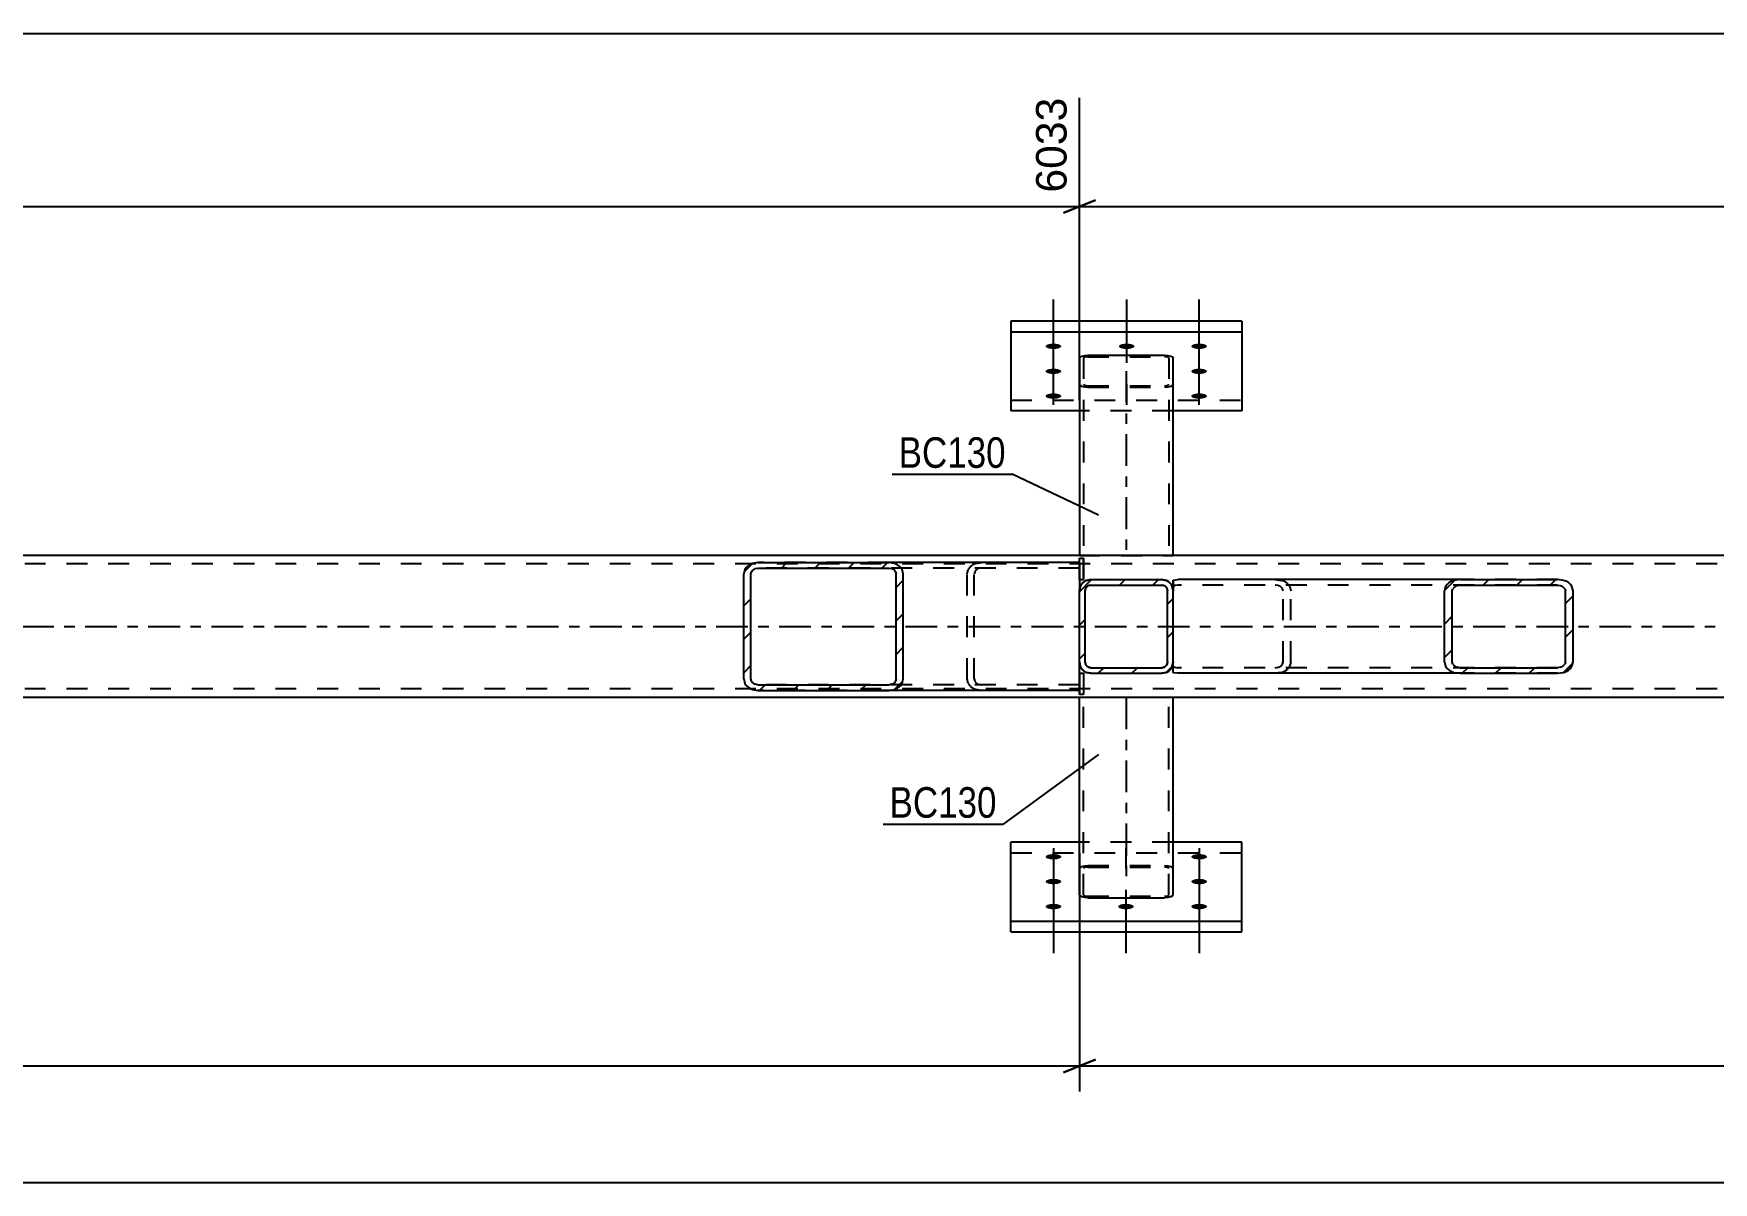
# Model space of a CAD drawing. Header units: millimetres. Extents: x -82 to 1107, y -634 to 207.
# Drawn here: x 260.1 to 417.7, y -399.3 to -291.4 of the extents above; entities that cross this region are included whole.
import ezdxf

# ---------------------------------------------------------------- set-up
doc = ezdxf.new("R2010")
doc.units = ezdxf.units.MM
doc.linetypes.add('DXK_LINE_DOT2', pattern=[3.9198, 1.9599, -1.9599])
doc.linetypes.add('DXK_LINE_DOT3', pattern=[5.9187, 2.979, -0.9799, 0.9799, -0.9799])
doc.styles.add('Arial', font='ARIAL.TTF', dxfattribs={"height": 0.2})
doc.styles.add('Arial Narrow', font='ARIALN.TTF', dxfattribs={"height": 0.2})

# ---------------------------------------------------------------- blocks, each defined once
blk = doc.blocks.new('Part-348435297-1966 - 1833')
at = {"color": 2, "linetype": 'Continuous'}
for p, q in [((358.19, -321.89), (358.25, -321.79)), ((358.19, -321.89), (358.19, -340.41)), ((358.25, -321.79), (358.43, -321.7)), ((358.43, -321.7), (358.69, -321.64)), ((358.69, -321.64), (358.99, -321.62)), ((358.99, -321.62), (366.19, -321.62)), ((366.19, -321.62), (366.5, -321.64)), ((366.5, -321.64), (366.76, -321.7)), ((366.76, -321.7), (366.93, -321.79)), ((366.93, -321.79), (366.99, -321.89)), ((366.99, -340.41), (366.99, -321.89))]:
    blk.add_line(p, q, dxfattribs=at)
at = {"color": 7, "linetype": 'DXK_LINE_DOT2'}
for p, q in [((358.62, -321.84), (358.59, -321.89)), ((358.59, -321.89), (358.59, -340.41)), ((358.71, -321.8), (358.62, -321.84)), ((358.84, -321.77), (358.71, -321.8)), ((358.99, -321.76), (358.84, -321.77)), ((358.99, -321.76), (366.19, -321.76)), ((366.35, -321.77), (366.19, -321.76)), ((366.48, -321.8), (366.35, -321.77)), ((366.56, -321.84), (366.48, -321.8)), ((366.59, -321.89), (366.56, -321.84)), ((366.59, -321.89), (366.59, -340.41)), ((358.25, -324.46), (358.19, -324.35)), ((358.43, -324.55), (358.25, -324.46)), ((358.69, -324.61), (358.43, -324.55)), ((358.59, -324.35), (358.62, -324.41)), ((358.62, -324.41), (358.71, -324.45)), ((358.99, -324.63), (358.69, -324.61)), ((358.71, -324.45), (358.84, -324.48)), ((358.84, -324.48), (358.99, -324.49)), ((358.99, -324.49), (366.19, -324.49)), ((366.19, -324.49), (366.35, -324.48)), ((366.5, -324.61), (366.19, -324.63)), ((366.35, -324.48), (366.48, -324.45)), ((366.48, -324.45), (366.5, -324.44)), ((366.5, -324.44), (366.56, -324.41)), ((366.76, -324.55), (366.5, -324.61)), ((366.56, -324.41), (366.59, -324.35)), ((366.93, -324.46), (366.76, -324.55)), ((366.99, -324.35), (366.93, -324.46)), ((358.99, -324.63), (366.19, -324.63)), ((358.19, -340.41), (366.99, -340.41))]:
    blk.add_line(p, q, dxfattribs=at)
at = {"color": 7, "linetype": 'DXK_LINE_DOT3'}
blk.add_line((362.59, -323.12), (362.59, -340.41), dxfattribs=at)
blk = doc.blocks.new('Part-348435297-1861 - 1833')
at = {"color": 2, "linetype": 'Continuous'}
for p, q in [((919.58, -340.41), (28.18, -340.41)), ((919.58, -353.75), (28.18, -353.75))]:
    blk.add_line(p, q, dxfattribs=at)
at = {"color": 7, "linetype": 'DXK_LINE_DOT2'}
for p, q in [((927.58, -341.21), (28.18, -341.21)), ((927.58, -352.95), (28.18, -352.95))]:
    blk.add_line(p, q, dxfattribs=at)
at = {"color": 7, "linetype": 'DXK_LINE_DOT3'}
blk.add_line((28.18, -347.08), (927.58, -347.08), dxfattribs=at)
blk = doc.blocks.new('Part-348435297-1938 - 1833')
at = {"color": 2, "linetype": 'Continuous'}
for p, q in [((351.76, -375.74), (351.76, -367.33)), ((358.19, -367.33), (351.76, -367.33)), ((373.43, -367.33), (366.99, -367.33)), ((373.43, -375.74), (373.43, -367.33)), ((351.76, -374.74), (373.43, -374.74)), ((351.76, -375.74), (373.43, -375.74))]:
    blk.add_line(p, q, dxfattribs=at)
at = {"color": 7, "linetype": 'DXK_LINE_DOT2'}
for p, q in [((351.76, -368.33), (373.43, -368.33)), ((366.99, -367.33), (358.19, -367.33))]:
    blk.add_line(p, q, dxfattribs=at)
blk = doc.blocks.new('Part-348435297-2014 - 1833')
at = {"color": 2, "linetype": 'Continuous'}
for p, q in [((358.19, -372.27), (358.19, -353.75)), ((366.99, -372.27), (366.99, -353.75)), ((358.25, -372.37), (358.19, -372.27)), ((358.43, -372.46), (358.25, -372.37)), ((358.69, -372.52), (358.43, -372.46)), ((358.99, -372.54), (358.69, -372.52)), ((358.99, -372.54), (366.19, -372.54)), ((366.5, -372.52), (366.19, -372.54)), ((366.76, -372.46), (366.5, -372.52)), ((366.93, -372.37), (366.76, -372.46)), ((366.99, -372.27), (366.93, -372.37))]:
    blk.add_line(p, q, dxfattribs=at)
at = {"color": 7, "linetype": 'DXK_LINE_DOT2'}
for p, q in [((366.99, -353.75), (358.19, -353.75)), ((358.59, -372.27), (358.59, -353.75)), ((366.59, -372.27), (366.59, -353.75)), ((358.19, -369.8), (358.25, -369.7)), ((358.25, -369.7), (358.43, -369.61)), ((358.43, -369.61), (358.69, -369.55)), ((358.62, -369.75), (358.59, -369.8)), ((358.71, -369.71), (358.62, -369.75)), ((358.69, -369.55), (358.99, -369.53)), ((358.84, -369.68), (358.71, -369.71)), ((358.99, -369.67), (358.84, -369.68)), ((358.99, -369.53), (366.19, -369.53)), ((358.99, -369.67), (366.19, -369.67)), ((366.19, -369.53), (366.5, -369.55)), ((366.35, -369.68), (366.19, -369.67)), ((366.48, -369.71), (366.35, -369.68)), ((366.48, -369.71), (366.5, -369.72)), ((366.5, -369.55), (366.76, -369.61)), ((366.5, -369.72), (366.56, -369.75)), ((366.59, -369.8), (366.56, -369.75)), ((366.76, -369.61), (366.93, -369.7)), ((366.93, -369.7), (366.99, -369.8)), ((358.59, -372.27), (358.62, -372.32)), ((358.62, -372.32), (358.71, -372.36)), ((358.71, -372.36), (358.84, -372.39)), ((358.84, -372.39), (358.99, -372.4)), ((358.99, -372.4), (366.19, -372.4)), ((366.19, -372.4), (366.35, -372.39)), ((366.35, -372.39), (366.48, -372.36)), ((366.48, -372.36), (366.56, -372.32)), ((366.56, -372.32), (366.59, -372.27))]:
    blk.add_line(p, q, dxfattribs=at)
at = {"color": 7, "linetype": 'DXK_LINE_DOT3'}
blk.add_line((362.59, -353.75), (362.59, -371.03), dxfattribs=at)
blk = doc.blocks.new('Bolt-348435297-2024 - 1833')
at = {"linetype": 'Continuous'}
for points in [[(355.76, -320.54), (355.91, -320.54), (356.06, -320.56), (356.19, -320.58), (356.3, -320.62), (356.39, -320.66), (356.46, -320.71), (356.49, -320.76), (356.49, -320.81), (356.46, -320.86), (356.39, -320.91), (356.3, -320.95), (356.19, -320.99), (356.06, -321.02), (355.91, -321.03), (355.76, -321.04), (355.61, -321.03), (355.46, -321.02), (355.33, -320.99), (355.21, -320.95), (355.12, -320.91), (355.06, -320.86), (355.03, -320.81), (355.03, -320.76), (355.06, -320.71), (355.12, -320.66), (355.21, -320.62), (355.33, -320.58), (355.46, -320.56), (355.61, -320.54)], [(362.63, -320.54), (362.78, -320.54), (362.92, -320.56), (363.06, -320.58), (363.17, -320.62), (363.26, -320.66), (363.32, -320.71), (363.36, -320.76), (363.36, -320.81), (363.32, -320.86), (363.26, -320.91), (363.17, -320.95), (363.06, -320.99), (362.92, -321.02), (362.78, -321.03), (362.63, -321.04), (362.47, -321.03), (362.33, -321.02), (362.19, -320.99), (362.08, -320.95), (361.99, -320.91), (361.93, -320.86), (361.9, -320.81), (361.9, -320.76), (361.93, -320.71), (361.99, -320.66), (362.08, -320.62), (362.19, -320.58), (362.33, -320.56), (362.47, -320.54)], [(369.43, -320.54), (369.58, -320.54), (369.72, -320.56), (369.86, -320.58), (369.97, -320.62), (370.06, -320.66), (370.12, -320.71), (370.16, -320.76), (370.16, -320.81), (370.12, -320.86), (370.06, -320.91), (369.97, -320.95), (369.86, -320.99), (369.72, -321.02), (369.58, -321.03), (369.43, -321.04), (369.27, -321.03), (369.13, -321.02), (368.99, -320.99), (368.88, -320.95), (368.79, -320.91), (368.73, -320.86), (368.7, -320.81), (368.7, -320.76), (368.73, -320.71), (368.79, -320.66), (368.88, -320.62), (368.99, -320.58), (369.13, -320.56), (369.27, -320.54)], [(355.76, -322.88), (355.91, -322.89), (356.06, -322.91), (356.19, -322.93), (356.3, -322.97), (356.39, -323.01), (356.46, -323.06), (356.49, -323.11), (356.49, -323.16), (356.46, -323.21), (356.39, -323.26), (356.3, -323.3), (356.19, -323.34), (356.06, -323.36), (355.91, -323.38), (355.76, -323.39), (355.61, -323.38), (355.46, -323.36), (355.33, -323.34), (355.21, -323.3), (355.12, -323.26), (355.06, -323.21), (355.03, -323.16), (355.03, -323.11), (355.06, -323.06), (355.12, -323.01), (355.21, -322.97), (355.33, -322.93), (355.46, -322.91), (355.61, -322.89)], [(369.43, -322.88), (369.58, -322.89), (369.72, -322.91), (369.86, -322.93), (369.97, -322.97), (370.06, -323.01), (370.12, -323.06), (370.16, -323.11), (370.16, -323.16), (370.12, -323.21), (370.06, -323.26), (369.97, -323.3), (369.86, -323.34), (369.72, -323.36), (369.58, -323.38), (369.43, -323.39), (369.27, -323.38), (369.13, -323.36), (368.99, -323.34), (368.88, -323.3), (368.79, -323.26), (368.73, -323.21), (368.7, -323.16), (368.7, -323.11), (368.73, -323.06), (368.79, -323.01), (368.88, -322.97), (368.99, -322.93), (369.13, -322.91), (369.27, -322.89)], [(355.76, -325.21), (355.91, -325.21), (356.06, -325.23), (356.19, -325.26), (356.3, -325.29), (356.39, -325.33), (356.46, -325.38), (356.49, -325.43), (356.49, -325.49), (356.46, -325.54), (356.39, -325.59), (356.3, -325.63), (356.19, -325.66), (356.06, -325.69), (355.91, -325.71), (355.76, -325.71), (355.61, -325.71), (355.46, -325.69), (355.33, -325.66), (355.21, -325.63), (355.12, -325.59), (355.06, -325.54), (355.03, -325.49), (355.03, -325.43), (355.06, -325.38), (355.12, -325.33), (355.21, -325.29), (355.33, -325.26), (355.46, -325.23), (355.61, -325.21)], [(369.43, -325.21), (369.58, -325.21), (369.72, -325.23), (369.86, -325.26), (369.97, -325.29), (370.06, -325.33), (370.12, -325.38), (370.16, -325.43), (370.16, -325.49), (370.12, -325.54), (370.06, -325.59), (369.97, -325.63), (369.86, -325.66), (369.72, -325.69), (369.58, -325.71), (369.43, -325.71), (369.27, -325.71), (369.13, -325.69), (368.99, -325.66), (368.88, -325.63), (368.79, -325.59), (368.73, -325.54), (368.7, -325.49), (368.7, -325.43), (368.73, -325.38), (368.79, -325.33), (368.88, -325.29), (368.99, -325.26), (369.13, -325.23), (369.27, -325.21)]]:
    blk.add_hatch(color=1, dxfattribs=at).paths.add_polyline_path(points)
at = {"color": 1, "linetype": 'Continuous'}
for p, q in [((355.76, -321.6), (355.76, -316.4)), ((362.63, -321.6), (362.63, -316.4)), ((369.43, -321.6), (369.43, -316.4)), ((355.76, -323.95), (355.76, -318.75)), ((369.43, -323.95), (369.43, -318.75)), ((355.76, -326.27), (355.76, -321.08)), ((369.43, -326.27), (369.43, -321.08))]:
    blk.add_line(p, q, dxfattribs=at)
at = {"color": 1, "linetype": 'DXK_LINE_DOT2'}
blk.add_line((362.63, -326.27), (362.63, -321.08), dxfattribs=at)
blk = doc.blocks.new('Part-348435297-1961 - 1833')
at = {"linetype": 'Continuous'}
h = blk.add_hatch(dxfattribs=at)
h.set_pattern_fill('', scale=0.7, style=0, pattern_type=0)
h.set_pattern_definition([(45, (340.8468, -352.9976), (-1.57154, 1.57154), [])])
h.paths.add_polyline_path([(340.34, -353.08), (340.85, -353), (341.28, -352.77), (341.57, -352.42), (341.67, -352.01), (341.67, -342.15), (341.57, -341.74), (341.28, -341.39), (340.85, -341.16), (340.34, -341.08), (328.04, -341.08), (327.53, -341.16), (327.1, -341.39), (326.81, -341.74), (326.71, -342.15), (326.71, -352.01), (326.81, -352.42), (327.1, -352.77), (327.53, -353), (328.04, -353.08)])
h.paths.add_polyline_path([(327.78, -352.5), (327.57, -352.39), (327.42, -352.22), (327.37, -352.01), (327.37, -342.15), (327.42, -341.94), (327.57, -341.77), (327.78, -341.65), (328.04, -341.61), (340.34, -341.61), (340.59, -341.65), (340.81, -341.77), (340.95, -341.94), (341, -342.15), (341, -352.01), (340.95, -352.22), (340.81, -352.39), (340.59, -352.5), (340.34, -352.55), (328.04, -352.55)])
at = {"color": 2, "linetype": 'Continuous'}
for p, q in [((326.81, -341.74), (326.71, -342.15)), ((327.37, -342.15), (327.42, -341.94)), ((328.04, -341.08), (327.53, -341.16)), ((327.78, -341.65), (328.04, -341.61)), ((328.04, -341.08), (340.34, -341.08)), ((328.04, -341.61), (340.34, -341.61)), ((358.19, -341.08), (340.34, -341.08)), ((340.85, -341.16), (340.34, -341.08)), ((340.34, -341.61), (340.59, -341.65)), ((340.95, -341.94), (341, -342.15)), ((341.67, -342.15), (341.57, -341.74)), ((326.71, -352.01), (326.71, -342.15)), ((327.37, -352.01), (327.37, -342.15)), ((341, -352.01), (341, -342.15)), ((341.67, -352.01), (341.67, -342.15)), ((358.19, -342.68), (358.19, -343.75)), ((358.19, -351.48), (358.19, -350.41)), ((326.71, -352.01), (326.81, -352.42)), ((327.42, -352.22), (327.37, -352.01)), ((328.04, -352.55), (327.78, -352.5)), ((328.04, -352.55), (340.34, -352.55)), ((340.59, -352.5), (340.34, -352.55)), ((341, -352.01), (340.95, -352.22)), ((341.57, -352.42), (341.67, -352.01)), ((327.53, -353), (328.04, -353.08)), ((328.04, -353.08), (340.34, -353.08)), ((340.34, -353.08), (340.85, -353)), ((358.19, -353.08), (340.34, -353.08))]:
    blk.add_line(p, q, dxfattribs=at)
at = {"color": 7, "linetype": 'DXK_LINE_DOT2'}
for p, q in [((340.34, -341.08), (328.04, -341.08)), ((358.19, -341.61), (328.04, -341.61)), ((347.67, -342.15), (347.77, -341.74)), ((348.38, -341.94), (348.33, -342.15)), ((348.49, -341.16), (349, -341.08)), ((349, -341.61), (348.74, -341.65)), ((358.19, -341.08), (358.19, -341.61)), ((358.19, -341.39), (358.19, -342.68)), ((347.67, -352.01), (347.67, -342.15)), ((348.33, -352.01), (348.33, -342.15)), ((358.19, -350.41), (358.19, -343.75)), ((358.19, -352.55), (328.04, -352.55)), ((347.77, -352.42), (347.67, -352.01)), ((348.33, -352.01), (348.38, -352.22)), ((348.74, -352.5), (349, -352.55)), ((358.19, -353.08), (358.19, -351.48)), ((340.34, -353.08), (328.04, -353.08)), ((349, -353.08), (348.49, -353))]:
    blk.add_line(p, q, dxfattribs=at)
at = {"color": 2, "linetype": 'Continuous'}
for centre, radius, start, end in [((327.88, -342.34), 1.23, 106.7172, 150.7482), ((327.96, -342.24), 0.615, 106.7172, 150.7482), ((340.42, -342.24), 0.615, 29.2518, 73.2828), ((340.49, -342.34), 1.23, 29.2518, 73.2828), ((327.88, -351.82), 1.23, 209.2518, 253.2828), ((327.96, -351.92), 0.615, 209.2518, 253.2828), ((340.42, -351.92), 0.615, 286.7172, 330.7482), ((340.49, -351.82), 1.23, 286.7172, 330.7482)]:
    blk.add_arc(centre, radius, start, end, dxfattribs=at)
at = {"color": 7, "linetype": 'DXK_LINE_DOT2'}
for centre, radius, start, end in [((348.84, -342.34), 1.23, 106.7172, 150.7482), ((348.92, -342.24), 0.615, 106.7172, 150.7482), ((348.84, -351.82), 1.23, 209.2518, 253.2828), ((348.92, -351.92), 0.615, 209.2518, 253.2828)]:
    blk.add_arc(centre, radius, start, end, dxfattribs=at)
blk = doc.blocks.new('Part-348435297-1915 - 1833')
at = {"color": 2, "linetype": 'Continuous'}
for p, q in [((373.43, -318.42), (351.76, -318.42)), ((351.76, -318.42), (351.76, -326.83)), ((351.76, -319.42), (373.43, -319.42)), ((373.43, -318.42), (373.43, -326.83)), ((358.19, -326.83), (351.76, -326.83)), ((373.43, -326.83), (366.99, -326.83))]:
    blk.add_line(p, q, dxfattribs=at)
at = {"color": 7, "linetype": 'DXK_LINE_DOT2'}
for p, q in [((351.76, -325.83), (373.43, -325.83)), ((366.99, -326.83), (358.19, -326.83))]:
    blk.add_line(p, q, dxfattribs=at)
blk = doc.blocks.new('Part-348435297-1951 - 1833')
at = {"linetype": 'Continuous'}
h = blk.add_hatch(dxfattribs=at)
h.set_pattern_fill('', scale=0.7, style=0, pattern_type=0)
h.set_pattern_definition([(45, (366.3362, -351.3976), (-1.57154, 1.57154), [])])
h.paths.add_polyline_path([(365.93, -351.48), (366.34, -351.4), (366.68, -351.17), (366.91, -350.82), (366.99, -350.41), (366.99, -343.75), (366.91, -343.34), (366.68, -342.99), (366.34, -342.76), (365.93, -342.68), (359.26, -342.68), (358.85, -342.76), (358.51, -342.99), (358.28, -343.34), (358.19, -343.75), (358.19, -350.41), (358.28, -350.82), (358.51, -351.17), (358.85, -351.4), (359.26, -351.48)])
h.paths.add_polyline_path([(359.06, -350.9), (358.88, -350.79), (358.77, -350.62), (358.73, -350.41), (358.73, -343.75), (358.77, -343.54), (358.88, -343.37), (359.06, -343.25), (359.26, -343.21), (365.93, -343.21), (366.13, -343.25), (366.31, -343.37), (366.42, -343.54), (366.46, -343.75), (366.46, -350.41), (366.42, -350.62), (366.31, -350.79), (366.13, -350.9), (365.93, -350.95), (359.26, -350.95)])
at = {"color": 7, "linetype": 'DXK_LINE_DOT2'}
for p, q in [((358.19, -343.75), (358.28, -343.34)), ((358.85, -342.76), (359.26, -342.68)), ((359.26, -343.21), (359.06, -343.25)), ((359.26, -342.68), (365.93, -342.68)), ((359.26, -343.21), (365.93, -343.21)), ((365.93, -342.68), (366.34, -342.76)), ((366.13, -343.25), (365.93, -343.21)), ((366.91, -343.34), (366.99, -343.75)), ((358.19, -350.41), (358.19, -343.75)), ((358.77, -343.54), (358.73, -343.75)), ((358.73, -350.41), (358.73, -343.75)), ((366.46, -343.75), (366.42, -343.54)), ((366.46, -350.41), (366.46, -343.75)), ((366.99, -350.41), (366.99, -343.75)), ((358.28, -350.82), (358.19, -350.41)), ((358.73, -350.41), (358.77, -350.62)), ((359.26, -351.48), (358.85, -351.4)), ((359.06, -350.9), (359.26, -350.95)), ((359.26, -350.95), (365.93, -350.95)), ((365.93, -350.95), (366.13, -350.9)), ((366.34, -351.4), (365.93, -351.48)), ((366.42, -350.62), (366.46, -350.41)), ((366.99, -350.41), (366.91, -350.82)), ((359.26, -351.48), (365.93, -351.48))]:
    blk.add_line(p, q, dxfattribs=at)
at = {"color": 2, "linetype": 'Continuous'}
for p, q in [((358.28, -343.34), (358.19, -343.75)), ((359.26, -342.68), (358.85, -342.76)), ((359.06, -343.25), (359.26, -343.21)), ((359.26, -342.68), (365.93, -342.68)), ((359.26, -343.21), (365.93, -343.21)), ((366.34, -342.76), (365.93, -342.68)), ((365.93, -343.21), (366.13, -343.25)), ((366.99, -343.75), (366.91, -343.34)), ((358.19, -350.41), (358.19, -343.75)), ((358.73, -343.75), (358.77, -343.54)), ((358.73, -350.41), (358.73, -343.75)), ((366.42, -343.54), (366.46, -343.75)), ((366.46, -350.41), (366.46, -343.75)), ((366.99, -350.41), (366.99, -343.75)), ((358.19, -350.41), (358.28, -350.82)), ((358.77, -350.62), (358.73, -350.41)), ((358.85, -351.4), (359.26, -351.48)), ((359.26, -350.95), (359.06, -350.9)), ((359.26, -350.95), (365.93, -350.95)), ((366.13, -350.9), (365.93, -350.95)), ((365.93, -351.48), (366.34, -351.4)), ((366.46, -350.41), (366.42, -350.62)), ((366.91, -350.82), (366.99, -350.41)), ((359.26, -351.48), (365.93, -351.48))]:
    blk.add_line(p, q, dxfattribs=at)
at = {"color": 7, "linetype": 'DXK_LINE_DOT2'}
for centre, radius, start, end in [((359.26, -343.75), 1.07, 112.5, 157.5), ((359.26, -343.75), 0.533, 112.5, 157.5), ((365.93, -343.75), 0.533, 22.5, 67.5), ((365.93, -343.75), 1.07, 22.5, 67.5), ((359.26, -350.41), 1.07, 202.5, 247.5), ((359.26, -350.41), 0.533, 202.5, 247.5), ((365.93, -350.41), 0.533, 292.5, 337.5), ((365.93, -350.41), 1.07, 292.5, 337.5)]:
    blk.add_arc(centre, radius, start, end, dxfattribs=at)
at = {"color": 2, "linetype": 'Continuous'}
for centre, radius, start, end in [((359.26, -343.75), 1.07, 112.5, 157.5), ((359.26, -343.75), 0.533, 112.5, 157.5), ((365.93, -343.75), 0.533, 22.5, 67.5), ((365.93, -343.75), 1.07, 22.5, 67.5), ((359.26, -350.41), 1.07, 202.5, 247.5), ((359.26, -350.41), 0.533, 202.5, 247.5), ((365.93, -350.41), 0.533, 292.5, 337.5), ((365.93, -350.41), 1.07, 292.5, 337.5)]:
    blk.add_arc(centre, radius, start, end, dxfattribs=at)
blk = doc.blocks.new('Part-348435297-2029 - 1833')
at = {"linetype": 'Continuous'}
h = blk.add_hatch(dxfattribs=at)
h.set_pattern_fill('', scale=0.7, style=0, pattern_type=0)
h.set_pattern_definition([(45, (403.6094, -351.3976), (-1.57154, 1.57154), [])])
h.paths.add_polyline_path([(403.05, -351.48), (403.61, -351.4), (404.08, -351.17), (404.4, -350.82), (404.51, -350.41), (404.51, -343.75), (404.4, -343.34), (404.08, -342.99), (403.61, -342.76), (403.05, -342.68), (393.9, -342.68), (393.34, -342.76), (392.86, -342.99), (392.54, -343.34), (392.43, -343.75), (392.43, -350.41), (392.54, -350.82), (392.86, -351.17), (393.34, -351.4), (393.9, -351.48)])
h.paths.add_polyline_path([(393.62, -350.9), (393.38, -350.79), (393.22, -350.62), (393.17, -350.41), (393.17, -343.75), (393.22, -343.54), (393.38, -343.37), (393.62, -343.25), (393.9, -343.21), (403.05, -343.21), (403.33, -343.25), (403.57, -343.37), (403.73, -343.54), (403.78, -343.75), (403.78, -350.41), (403.73, -350.62), (403.57, -350.79), (403.33, -350.9), (403.05, -350.95), (393.9, -350.95)])
at = {"color": 2, "linetype": 'Continuous'}
for p, q in [((366.99, -342.74), (367.42, -342.68)), ((366.99, -342.74), (366.99, -343.75)), ((393.9, -342.68), (367.42, -342.68)), ((392.54, -343.34), (392.43, -343.75)), ((393.9, -342.68), (393.34, -342.76)), ((393.62, -343.25), (393.9, -343.21)), ((393.9, -342.68), (403.05, -342.68)), ((393.9, -343.21), (403.05, -343.21)), ((403.61, -342.76), (403.05, -342.68)), ((403.05, -343.21), (403.33, -343.25)), ((404.51, -343.75), (404.4, -343.34)), ((392.43, -350.41), (392.43, -343.75)), ((393.17, -343.75), (393.22, -343.54)), ((393.17, -350.41), (393.17, -343.75)), ((403.73, -343.54), (403.78, -343.75)), ((403.78, -350.41), (403.78, -343.75)), ((404.51, -350.41), (404.51, -343.75)), ((366.99, -351.4), (366.99, -350.41)), ((366.99, -351.42), (366.99, -351.4)), ((392.43, -350.41), (392.54, -350.82)), ((393.22, -350.62), (393.17, -350.41)), ((393.34, -351.4), (393.9, -351.48)), ((393.9, -350.95), (393.62, -350.9)), ((393.9, -350.95), (403.05, -350.95)), ((403.33, -350.9), (403.05, -350.95)), ((403.05, -351.48), (403.61, -351.4)), ((403.78, -350.41), (403.73, -350.62)), ((404.4, -350.82), (404.51, -350.41)), ((367.42, -351.48), (366.99, -351.42)), ((393.9, -351.48), (367.42, -351.48)), ((393.9, -351.48), (403.05, -351.48))]:
    blk.add_line(p, q, dxfattribs=at)
at = {"color": 7, "linetype": 'DXK_LINE_DOT2'}
for p, q in [((366.99, -343.32), (366.99, -342.74)), ((367.14, -343.25), (366.99, -343.32)), ((367.42, -343.21), (367.14, -343.25)), ((403.05, -343.21), (367.42, -343.21)), ((376.57, -342.68), (377.13, -342.76)), ((376.85, -343.25), (376.57, -343.21)), ((377.93, -343.34), (378.04, -343.75)), ((403.05, -342.68), (393.9, -342.68)), ((366.99, -351.17), (366.99, -343.75)), ((377.31, -343.75), (377.25, -343.54)), ((377.31, -350.41), (377.31, -343.75)), ((378.04, -350.41), (378.04, -343.75)), ((366.99, -350.83), (367.14, -350.9)), ((367.14, -350.9), (367.42, -350.95)), ((403.05, -350.95), (367.42, -350.95)), ((376.57, -350.95), (376.85, -350.9)), ((377.13, -351.4), (376.57, -351.48)), ((377.25, -350.62), (377.31, -350.41)), ((378.04, -350.41), (377.93, -350.82)), ((403.05, -351.48), (393.9, -351.48))]:
    blk.add_line(p, q, dxfattribs=at)
for centre, radius, start, end in [((376.69, -343.9), 0.668, 32.4096, 75.4447), ((376.8, -344.05), 1.34, 32.4096, 75.4447), ((376.69, -350.26), 0.668, 284.5553, 327.5904), ((376.8, -350.1), 1.34, 284.5553, 327.5904)]:
    blk.add_arc(centre, radius, start, end, dxfattribs=at)
at = {"color": 2, "linetype": 'Continuous'}
for centre, radius, start, end in [((393.67, -344.05), 1.34, 104.5553, 147.5904), ((393.79, -343.9), 0.668, 104.5553, 147.5904), ((403.16, -343.9), 0.668, 32.4096, 75.4447), ((403.27, -344.05), 1.34, 32.4096, 75.4447), ((393.67, -350.1), 1.34, 212.4096, 255.4447), ((393.79, -350.26), 0.668, 212.4096, 255.4447), ((403.16, -350.26), 0.668, 284.5553, 327.5904), ((403.27, -350.1), 1.34, 284.5553, 327.5904)]:
    blk.add_arc(centre, radius, start, end, dxfattribs=at)
blk = doc.blocks.new('Bolt-348435297-2044 - 1833')
at = {"linetype": 'Continuous'}
for points in [[(355.76, -368.95), (355.61, -368.94), (355.46, -368.93), (355.33, -368.9), (355.21, -368.87), (355.12, -368.82), (355.06, -368.78), (355.03, -368.72), (355.03, -368.67), (355.06, -368.62), (355.12, -368.57), (355.21, -368.53), (355.33, -368.49), (355.46, -368.47), (355.61, -368.45), (355.76, -368.45), (355.91, -368.45), (356.06, -368.47), (356.19, -368.49), (356.3, -368.53), (356.39, -368.57), (356.46, -368.62), (356.49, -368.67), (356.49, -368.72), (356.46, -368.78), (356.39, -368.82), (356.3, -368.87), (356.19, -368.9), (356.06, -368.93), (355.91, -368.94)], [(369.43, -368.95), (369.27, -368.94), (369.13, -368.93), (368.99, -368.9), (368.88, -368.87), (368.79, -368.82), (368.73, -368.78), (368.7, -368.72), (368.7, -368.67), (368.73, -368.62), (368.79, -368.57), (368.88, -368.53), (368.99, -368.49), (369.13, -368.47), (369.27, -368.45), (369.43, -368.45), (369.58, -368.45), (369.72, -368.47), (369.86, -368.49), (369.97, -368.53), (370.06, -368.57), (370.12, -368.62), (370.16, -368.67), (370.16, -368.72), (370.12, -368.78), (370.06, -368.82), (369.97, -368.87), (369.86, -368.9), (369.72, -368.93), (369.58, -368.94)], [(355.76, -371.27), (355.61, -371.27), (355.46, -371.25), (355.33, -371.23), (355.21, -371.19), (355.12, -371.15), (355.06, -371.1), (355.03, -371.05), (355.03, -371), (355.06, -370.95), (355.12, -370.9), (355.21, -370.86), (355.33, -370.82), (355.46, -370.79), (355.61, -370.78), (355.76, -370.77), (355.91, -370.78), (356.06, -370.79), (356.19, -370.82), (356.3, -370.86), (356.39, -370.9), (356.46, -370.95), (356.49, -371), (356.49, -371.05), (356.46, -371.1), (356.39, -371.15), (356.3, -371.19), (356.19, -371.23), (356.06, -371.25), (355.91, -371.27)], [(369.43, -371.27), (369.27, -371.27), (369.13, -371.25), (368.99, -371.23), (368.88, -371.19), (368.79, -371.15), (368.73, -371.1), (368.7, -371.05), (368.7, -371), (368.73, -370.95), (368.79, -370.9), (368.88, -370.86), (368.99, -370.82), (369.13, -370.79), (369.27, -370.78), (369.43, -370.77), (369.58, -370.78), (369.72, -370.79), (369.86, -370.82), (369.97, -370.86), (370.06, -370.9), (370.12, -370.95), (370.16, -371), (370.16, -371.05), (370.12, -371.1), (370.06, -371.15), (369.97, -371.19), (369.86, -371.23), (369.72, -371.25), (369.58, -371.27)], [(355.76, -373.62), (355.61, -373.62), (355.46, -373.6), (355.33, -373.57), (355.21, -373.54), (355.12, -373.5), (355.06, -373.45), (355.03, -373.4), (355.03, -373.35), (355.06, -373.29), (355.12, -373.25), (355.21, -373.2), (355.33, -373.17), (355.46, -373.14), (355.61, -373.13), (355.76, -373.12), (355.91, -373.13), (356.06, -373.14), (356.19, -373.17), (356.3, -373.2), (356.39, -373.25), (356.46, -373.29), (356.49, -373.35), (356.49, -373.4), (356.46, -373.45), (356.39, -373.5), (356.3, -373.54), (356.19, -373.57), (356.06, -373.6), (355.91, -373.62)], [(362.56, -373.62), (362.41, -373.62), (362.26, -373.6), (362.13, -373.57), (362.01, -373.54), (361.92, -373.5), (361.86, -373.45), (361.83, -373.4), (361.83, -373.35), (361.86, -373.29), (361.92, -373.25), (362.01, -373.2), (362.13, -373.17), (362.26, -373.14), (362.41, -373.13), (362.56, -373.12), (362.71, -373.13), (362.86, -373.14), (362.99, -373.17), (363.1, -373.2), (363.19, -373.25), (363.26, -373.29), (363.29, -373.35), (363.29, -373.4), (363.26, -373.45), (363.19, -373.5), (363.1, -373.54), (362.99, -373.57), (362.86, -373.6), (362.71, -373.62)], [(369.43, -373.62), (369.27, -373.62), (369.13, -373.6), (368.99, -373.57), (368.88, -373.54), (368.79, -373.5), (368.73, -373.45), (368.7, -373.4), (368.7, -373.35), (368.73, -373.29), (368.79, -373.25), (368.88, -373.2), (368.99, -373.17), (369.13, -373.14), (369.27, -373.13), (369.43, -373.12), (369.58, -373.13), (369.72, -373.14), (369.86, -373.17), (369.97, -373.2), (370.06, -373.25), (370.12, -373.29), (370.16, -373.35), (370.16, -373.4), (370.12, -373.45), (370.06, -373.5), (369.97, -373.54), (369.86, -373.57), (369.72, -373.6), (369.58, -373.62)]]:
    blk.add_hatch(color=1, dxfattribs=at).paths.add_polyline_path(points)
at = {"color": 1, "linetype": 'Continuous'}
for p, q in [((355.76, -367.88), (355.76, -373.08)), ((369.43, -367.88), (369.43, -373.08)), ((355.76, -370.21), (355.76, -375.41)), ((369.43, -370.21), (369.43, -375.41)), ((355.76, -372.56), (355.76, -377.76)), ((362.56, -372.56), (362.56, -377.76)), ((369.43, -372.56), (369.43, -377.76))]:
    blk.add_line(p, q, dxfattribs=at)
at = {"color": 1, "linetype": 'DXK_LINE_DOT2'}
blk.add_line((362.56, -367.88), (362.56, -373.08), dxfattribs=at)
blk = doc.blocks.new('Part-348435297-2060 - 1833')
at = {"color": 2, "linetype": 'Continuous'}
for p, q in [((358.19, -351.48), (358.19, -351.48)), ((358.19, -351.48), (358.19, -353.48)), ((358.19, -351.48), (358.59, -351.48)), ((358.59, -351.48), (358.59, -351.48)), ((358.59, -351.48), (358.59, -353.48)), ((358.59, -353.48), (358.19, -353.48)), ((358.59, -353.48), (358.59, -353.48))]:
    blk.add_line(p, q, dxfattribs=at)
at = {"color": 7, "linetype": 'DXK_LINE_DOT2'}
for p, q in [((358.19, -353.48), (358.19, -351.48)), ((358.59, -351.48), (358.59, -353.48))]:
    blk.add_line(p, q, dxfattribs=at)
blk = doc.blocks.new('Part-348435297-2063 - 1833')
at = {"color": 2, "linetype": 'Continuous'}
for p, q in [((358.19, -340.68), (358.19, -340.68)), ((358.19, -340.68), (358.59, -340.68)), ((358.19, -342.68), (358.19, -340.68)), ((358.59, -340.68), (358.59, -340.68)), ((358.59, -342.68), (358.59, -340.68)), ((358.19, -342.68), (358.59, -342.68)), ((358.59, -342.68), (358.59, -342.68))]:
    blk.add_line(p, q, dxfattribs=at)
at = {"color": 7, "linetype": 'DXK_LINE_DOT2'}
for p, q in [((358.19, -342.68), (358.19, -340.68)), ((358.59, -340.68), (358.59, -342.68)), ((358.59, -342.68), (358.59, -342.68))]:
    blk.add_line(p, q, dxfattribs=at)
blk = doc.blocks.new('StraightDimension-348435297-12153 - 1833')
at = {"color": 7, "linetype": 'Continuous'}
for p, q in [((358.19, -325.83), (358.19, -297.47)), ((359.69, -307.06), (356.69, -308.26)), ((358.19, -307.66), (758.19, -307.66))]:
    blk.add_line(p, q, dxfattribs=at)
blk = doc.blocks.new('StraightDimension-348435297-12154 - 1833')
at = {"color": 7, "linetype": 'Continuous'}
for p, q in [((120.69, -325.83), (120.69, -297.47)), ((358.19, -325.83), (358.19, -297.47)), ((122.19, -307.06), (119.19, -308.26)), ((356.69, -308.26), (359.69, -307.06)), ((120.69, -307.66), (358.19, -307.66))]:
    blk.add_line(p, q, dxfattribs=at)
at = {"color": 0, "linetype": 'Continuous'}
blk.add_wipeout([(357.59, -296.87), (353.39, -296.87), (353.39, -306.96), (357.59, -306.96)], dxfattribs=at)
at = {"color": 0}
blk.add_wipeout([(244.49, -306.91), (244.49, -302.71), (234.39, -302.71), (234.39, -306.91)], dxfattribs=at)
at = {"color": 3, "linetype": 'Continuous', "style": 'Arial'}
blk.add_text('6033', height=2.865, rotation=90.0002, dxfattribs=at).set_placement((356.99, -306.36))
at = {"color": 3, "style": 'Arial'}
blk.add_text('3563', height=2.865, dxfattribs=at).set_placement((234.99, -306.31))
blk = doc.blocks.new('StraightDimension-348435297-12197 - 1833')
at = {"color": 7, "linetype": 'Continuous'}
blk.add_line((6.75, -291.44), (927.58, -291.44), dxfattribs=at)
blk = doc.blocks.new('StraightDimension-348435297-12264 - 1833')
at = {"color": 7, "linetype": 'Continuous'}
for p, q in [((358.19, -368.33), (358.19, -390.73)), ((359.69, -387.73), (356.69, -388.93)), ((358.19, -388.33), (758.19, -388.33))]:
    blk.add_line(p, q, dxfattribs=at)
blk = doc.blocks.new('StraightDimension-348435297-12265 - 1833')
at = {"color": 7, "linetype": 'Continuous'}
for p, q in [((120.69, -368.33), (120.69, -390.73)), ((358.19, -368.33), (358.19, -390.73)), ((122.19, -387.73), (119.19, -388.93)), ((120.69, -388.33), (358.19, -388.33)), ((356.69, -388.93), (359.69, -387.73))]:
    blk.add_line(p, q, dxfattribs=at)
at = {"color": 0}
blk.add_wipeout([(244.49, -387.58), (244.49, -383.38), (234.39, -383.38), (234.39, -387.58)], dxfattribs=at)
at = {"color": 3, "style": 'Arial'}
blk.add_text('3563', height=2.865, dxfattribs=at).set_placement((234.99, -386.98))
blk = doc.blocks.new('StraightDimension-348435297-12307 - 1833')
at = {"color": 7, "linetype": 'Continuous'}
blk.add_line((5.08, -399.26), (929.25, -399.26), dxfattribs=at)
blk = doc.blocks.new('Mark-348435297-13195 - 1833')
at = {"color": 0}
blk.add_wipeout([(350.44, -365.03), (350.44, -362.03), (340.39, -362.03), (340.39, -365.03)], dxfattribs=at)
blk.add_wipeout([(350.44, -365.03), (350.44, -362.03), (340.39, -362.03), (340.39, -365.03)], dxfattribs=at)
at = {"color": 30, "linetype": 'Continuous'}
for p in [(359.99, -359.1), (339.79, -365.63)]:
    blk.add_line(p, (351.04, -365.63), dxfattribs=at)
at = {"color": 3, "style": 'Arial Narrow'}
blk.add_text('BC130', height=2.863, dxfattribs=at).set_placement((340.39, -365.03))
blk = doc.blocks.new('Mark-348435297-13203 - 1833')
at = {"color": 0}
blk.add_wipeout([(351.29, -332.19), (351.29, -329.19), (341.24, -329.19), (341.24, -332.19)], dxfattribs=at)
blk.add_wipeout([(351.29, -332.19), (351.29, -329.19), (341.24, -329.19), (341.24, -332.19)], dxfattribs=at)
at = {"color": 30, "linetype": 'Continuous'}
for p in [(340.64, -332.79), (359.97, -336.63)]:
    blk.add_line(p, (351.89, -332.79), dxfattribs=at)
at = {"color": 3, "style": 'Arial Narrow'}
blk.add_text('BC130', height=2.863, dxfattribs=at).set_placement((341.24, -332.19))

msp = doc.modelspace()

# ---------------------------------------------------------------- block references
for name in ['Bolt-348435297-2024 - 1833', 'Part-348435297-1915 - 1833', 'Part-348435297-1966 - 1833', 'Part-348435297-1861 - 1833', 'Part-348435297-1961 - 1833', 'Part-348435297-2063 - 1833', 'Part-348435297-1951 - 1833', 'Part-348435297-2029 - 1833', 'Part-348435297-2060 - 1833', 'Part-348435297-2014 - 1833', 'Part-348435297-1938 - 1833', 'Bolt-348435297-2044 - 1833']:
    msp.add_blockref(name, (0, 0))

# ---------------------------------------------------------------- next in the draw order: block references
for name in ['StraightDimension-348435297-12153 - 1833', 'StraightDimension-348435297-12264 - 1833']:
    msp.add_blockref(name, (0, 0))

# ---------------------------------------------------------------- next in the draw order: block references
for name in ['StraightDimension-348435297-12154 - 1833', 'StraightDimension-348435297-12265 - 1833']:
    msp.add_blockref(name, (0, 0))

# ---------------------------------------------------------------- next in the draw order: block references
for name in ['StraightDimension-348435297-12197 - 1833', 'StraightDimension-348435297-12307 - 1833']:
    msp.add_blockref(name, (0, 0))

# ---------------------------------------------------------------- next in the draw order: block references
for name in ['Mark-348435297-13203 - 1833', 'Mark-348435297-13195 - 1833']:
    msp.add_blockref(name, (0, 0))

doc.saveas('drawing.dxf')
